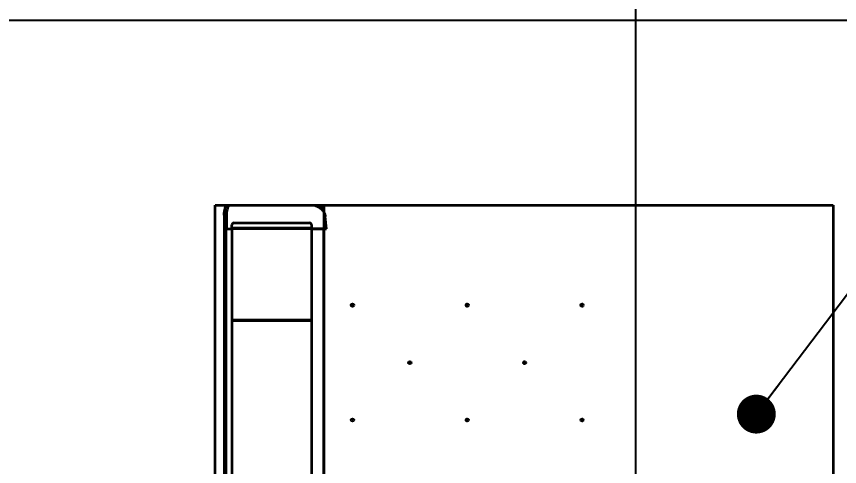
# Model space of a CAD drawing. Header units: millimetres. Extents: x 0 to 420, y 0 to 297.
# Drawn here: x 305.12 to 326.64, y 190.98 to 202.74 of the extents above; entities that cross this region are included whole.
import ezdxf

# ---------------------------------------------------------------- set-up
doc = ezdxf.new("R2010")
doc.units = ezdxf.units.MM
doc.layers.add('尺寸线层', color=150, linetype='Continuous')
doc.styles.add('SLDTEXTSTYLE2', font='TXT', dxfattribs={"width": 0.7})
doc.dimstyles.new('SLDDIMSTYLE0', dxfattribs={"dimtxt": 3.5, "dimasz": 3.302, "dimexe": 0, "dimexo": 0.0625, "dimgap": 0.875, "dimtad": 1, "dimdec": 1, "dimlfac": 100, "dimrnd": 1e-09, "dimzin": 12, "dimdsep": 46, "dimtxsty": 'SLDTEXTSTYLE2', "dimsah": 1, "dimcen": 0.09, "dimadec": 0, "dimazin": 3, "dimtfac": 1, "dimtdec": 3, "dimtofl": 0, "dimtmove": 0, "dimatfit": 3, "dimfxl": 0, "dimfrac": 2, "dimtolj": 1, "dimtzin": 12, "dimarcsym": 0})
doc.dimstyles.new('SLDDIMSTYLE1', dxfattribs={"dimtxt": 0.18, "dimasz": 1.016, "dimexe": 0, "dimexo": 0.0625, "dimgap": 0, "dimtad": 0, "dimtih": 1, "dimtoh": 1, "dimdec": 0, "dimrnd": 1e-09, "dimzin": 0, "dimdsep": 46, "dimtxsty": 'Standard', "dimblk1": 'DOT', "dimblk2": 'DOT', "dimsah": 1, "dimcen": 0.09, "dimadec": 0, "dimazin": 0, "dimtfac": 1.016, "dimtdec": 0, "dimtofl": 0, "dimtmove": 0, "dimatfit": 3, "dimldrblk": 'DOT', "dimfxl": 0, "dimfrac": 2, "dimtolj": 1, "dimtzin": 0, "dimarcsym": 0})

# ---------------------------------------------------------------- blocks, each defined once
blk = doc.blocks.new('_D')
at = {"layer": '尺寸线层'}
for p, q in [((291.943, 202.641), (364.688, 202.641)), ((363.688, 202.641), (363.688, 128.58)), ((326.117, 128.58), (364.688, 128.58))]:
    blk.add_line(p, q, dxfattribs=at)
for points in [[(363.688, 202.641), (363.18, 199.339), (364.196, 199.339)], [(363.688, 128.58), (364.196, 131.882), (363.18, 131.882)]]:
    blk.add_solid(points, dxfattribs=at)
at = {"layer": '尺寸线层', "insert": (359.176, 158.538), "char_height": 3.5, "attachment_point": 1, "rotation": 90, "style": 'SLDTEXTSTYLE2'}
blk.add_mtext('7406.11', dxfattribs=at)
blk = doc.blocks.new('_D_6')
at = {"layer": '尺寸线层'}
for p, q in [((91.215, 164.917), (91.215, 234.192)), ((321.315, 165.187), (321.315, 234.192)), ((321.315, 233.192), (91.215, 233.192))]:
    blk.add_line(p, q, dxfattribs=at)
for points in [[(91.215, 233.192), (94.517, 232.684), (94.517, 233.7)], [(321.315, 233.192), (318.013, 233.7), (318.013, 232.684)]]:
    blk.add_solid(points, dxfattribs=at)
at = {"layer": '尺寸线层', "insert": (205.173, 237.704), "char_height": 3.5, "attachment_point": 1, "style": 'SLDTEXTSTYLE2'}
blk.add_mtext('23010', dxfattribs=at)
blk = doc.blocks.new('_D_7')
at = {"layer": '尺寸线层'}
for p, q in [((70.597, 160.402), (70.597, 246.192)), ((332.816, 175.117), (332.816, 246.192)), ((332.816, 245.192), (70.597, 245.192))]:
    blk.add_line(p, q, dxfattribs=at)
for points in [[(70.597, 245.192), (73.899, 244.684), (73.899, 245.7)], [(332.816, 245.192), (329.514, 245.7), (329.514, 244.684)]]:
    blk.add_solid(points, dxfattribs=at)
at = {"layer": '尺寸线层', "insert": (202.876, 249.704), "char_height": 3.5, "attachment_point": 1, "style": 'SLDTEXTSTYLE2'}
blk.add_mtext('26221.85', dxfattribs=at)
blk = doc.blocks.new('_Dot')
at = {"color": 0, "linetype": 'ByBlock', "lineweight": -2}
blk.add_line((-0.5, 0), (-1, 0), dxfattribs=at)
at = {"color": 0, "linetype": 'ByBlock', "const_width": 0.5}
blk.add_lwpolyline([(-0.25, 0, 1), (0.25, 0, 1)], format="xyb", close=True, dxfattribs=at)

msp = doc.modelspace()

# ---------------------------------------------------------------- linework, layer by layer
at = {"color": 7, "linetype": 'Continuous', "lineweight": 35}
for p, q in [((310.317, 187.4008), (310.317, 197.8043)), ((310.317, 197.8043), (310.6005, 197.8043)), ((310.6005, 197.8043), (310.6052, 197.8043)), ((310.6674, 197.8043), (312.9096, 197.8043)), ((312.9096, 197.8043), (313.0091, 197.7612)), ((313.0504, 197.8043), (313.0596, 197.8043)), ((313.0596, 197.8043), (313.0795, 197.8043)), ((313.0795, 197.8043), (313.0795, 197.7927)), ((313.1552, 197.8043), (313.1552, 187.466)), ((313.1552, 197.8043), (326.467, 197.8043)), ((326.467, 197.8043), (326.467, 186.4486)), ((310.5471, 197.5422), (310.5471, 197.1922)), ((310.5471, 197.5422), (310.5514, 197.5422)), ((310.5514, 197.5422), (310.5514, 197.1922)), ((310.6081, 197.5422), (310.6081, 197.1922)), ((313.2238, 197.1922), (313.1903, 197.5115)), ((310.8052, 197.3422), (312.7852, 197.3422)), ((310.5514, 197.1922), (310.5471, 197.1922)), ((310.5514, 197.1922), (310.5492, 197.1922)), ((310.5617, 197.1922), (310.5514, 197.1922)), ((310.5559, 187.4008), (310.5559, 197.1922)), ((310.5617, 197.1922), (310.6031, 197.1922)), ((310.6031, 197.1922), (310.7552, 197.1922)), ((310.6031, 187.4008), (310.6031, 197.1922)), ((310.6081, 197.1922), (310.7552, 197.1922)), ((310.7552, 197.1922), (310.7552, 197.2922)), ((310.7552, 197.1922), (310.7552, 187.4008)), ((310.7655, 197.1963), (310.7655, 197.2163)), ((310.7655, 197.2163), (312.8352, 197.2163)), ((310.7655, 197.1963), (312.8352, 197.1963)), ((312.8352, 197.2922), (312.8352, 197.1922)), ((313.1552, 197.1922), (312.8352, 197.1922)), ((312.8352, 197.1922), (312.8352, 187.466)), ((312.8352, 197.1922), (313.2238, 197.1922)), ((313.1552, 187.466), (313.1552, 197.1922)), ((310.7655, 194.8113), (312.8352, 194.8113)), ((310.7655, 194.7913), (310.7655, 194.8113)), ((310.7655, 194.7913), (312.8352, 194.7913))]:
    msp.add_line(p, q, dxfattribs=at)
for centre in [(313.9052, 195.1922), (316.9052, 195.1922), (319.9052, 195.1922), (315.4052, 193.6922), (318.4052, 193.6922), (313.9052, 192.1922), (316.9052, 192.1922), (319.9052, 192.1922)]:
    msp.add_circle(centre, 0.0332, dxfattribs=at)
for centre, radius, start, end in [((311.217, 197.5422), 0.6699, 156.9705, 180), ((312.883, 197.4792), 0.3699, 57.9222, 61.49169), ((310.8052, 197.2922), 0.05, 90, 180), ((312.7852, 197.2922), 0.05, 0, 90)]:
    msp.add_arc(centre, radius, start, end, dxfattribs=at)
for points, knots in [([(310.5514, 197.5422), (310.5525, 197.5713), (310.5547, 197.6296), (310.5725, 197.7154), (310.5919, 197.773), (310.6042, 197.8021), (310.6052, 197.8043)], [0, 0, 0, 0, 0.3241455, 0.6484908, 0.972745, 1, 1, 1, 1]), ([(310.6052, 197.8043), (310.6082, 197.8043), (310.6143, 197.8043), (310.6306, 197.8043), (310.6489, 197.8043), (310.6617, 197.8043), (310.6674, 197.8043)], [0, 0, 0, 0, 0.2555936, 0.5103758, 0.7833343, 1, 1, 1, 1]), ([(310.6674, 197.8043), (310.6631, 197.7949), (310.6477, 197.7612), (310.6275, 197.7006), (310.6112, 197.6221), (310.6091, 197.5689), (310.6081, 197.5422)], [0, 0, 0, 0, 0.1153028, 0.4102246, 0.7051259, 1, 1, 1, 1]), ([(312.9095, 197.8043), (312.9294, 197.8043), (312.9596, 197.8043), (312.9996, 197.8043), (313.0187, 197.8043), (313.0284, 197.8043)], [0, 0, 0, 0, 0.4887119, 0.7417506, 1, 1, 1, 1]), ([(313.0091, 197.7612), (313.0112, 197.7659), (313.0153, 197.7751), (313.0223, 197.7908), (313.0261, 197.7992), (313.0284, 197.8043)], [0, 0, 0, 0, 0.2806514, 0.561138, 1, 1, 1, 1]), ([(313.0091, 197.7612), (313.0212, 197.7553), (313.0454, 197.7434), (313.0782, 197.7197), (313.1079, 197.6923), (313.1337, 197.6612), (313.1553, 197.627), (313.1722, 197.5902), (313.1845, 197.5515), (313.1883, 197.5248), (313.1903, 197.5115)], [0, 0, 0, 0, 0.1248886, 0.2499091, 0.3748202, 0.4996418, 0.6245195, 0.7496967, 0.8751083, 1, 1, 1, 1]), ([(313.0284, 197.8043), (313.0346, 197.8043), (313.0429, 197.8043), (313.0489, 197.8043), (313.0504, 197.8043)], [0, 0, 0, 0, 0.757495, 1, 1, 1, 1]), ([(313.0504, 197.8043), (313.0611, 197.7984), (313.0827, 197.7866), (313.1154, 197.7623), (313.1402, 197.741), (313.1528, 197.7255), (313.1552, 197.7225)], [0, 0, 0, 0, 0.2732305, 0.5516315, 0.9132184, 1, 1, 1, 1]), ([(313.0795, 197.8043), (313.0898, 197.8043), (313.1103, 197.8043), (313.1351, 197.8043), (313.148, 197.8043), (313.1535, 197.8043)], [0, 0, 0, 0, 0.3662179, 0.7325467, 1, 1, 1, 1])]:
    msp.add_open_spline(points, degree=3, knots=knots, dxfattribs=at)
msp.add_open_spline([(310.5514, 197.5422), (310.554, 197.5422), (310.5591, 197.5422), (310.5728, 197.5422), (310.5895, 197.5422), (310.6019, 197.5422), (310.6081, 197.5422)], degree=3, dxfattribs=at)

# ---------------------------------------------------------------- dimensions: what is measured, and where the dimension line sits
at = {"layer": '尺寸线层'}
for base, p1, p2, angle, picture, middle in [((70.597, 245.1922), (332.8156, 175.1167), (70.597, 160.4022), 0, '_D_7', (209.0129, 245.1922)), ((91.2154, 233.1922), (321.3154, 165.1871), (91.2154, 164.9172), 0, '_D_6', (209.0129, 233.1922)), ((363.6876, 128.5802), (291.9431, 202.6412), (326.1167, 128.5802), 90, '_D', (363.6876, 163.9067))]:
    dim = msp.add_linear_dim(base=base, p1=p1, p2=p2, angle=angle, dimstyle='SLDDIMSTYLE0', dxfattribs=at)
    dim.commit()
    dim.dimension.update_dxf_attribs({"geometry": picture, "text_midpoint": middle, "dimtype": 160})

# ---------------------------------------------------------------- leaders
msp.add_leader([(324.4612, 192.3469), (336.1213, 207.7449)], dimstyle='SLDDIMSTYLE1', dxfattribs=at)

doc.saveas('drawing.dxf')
